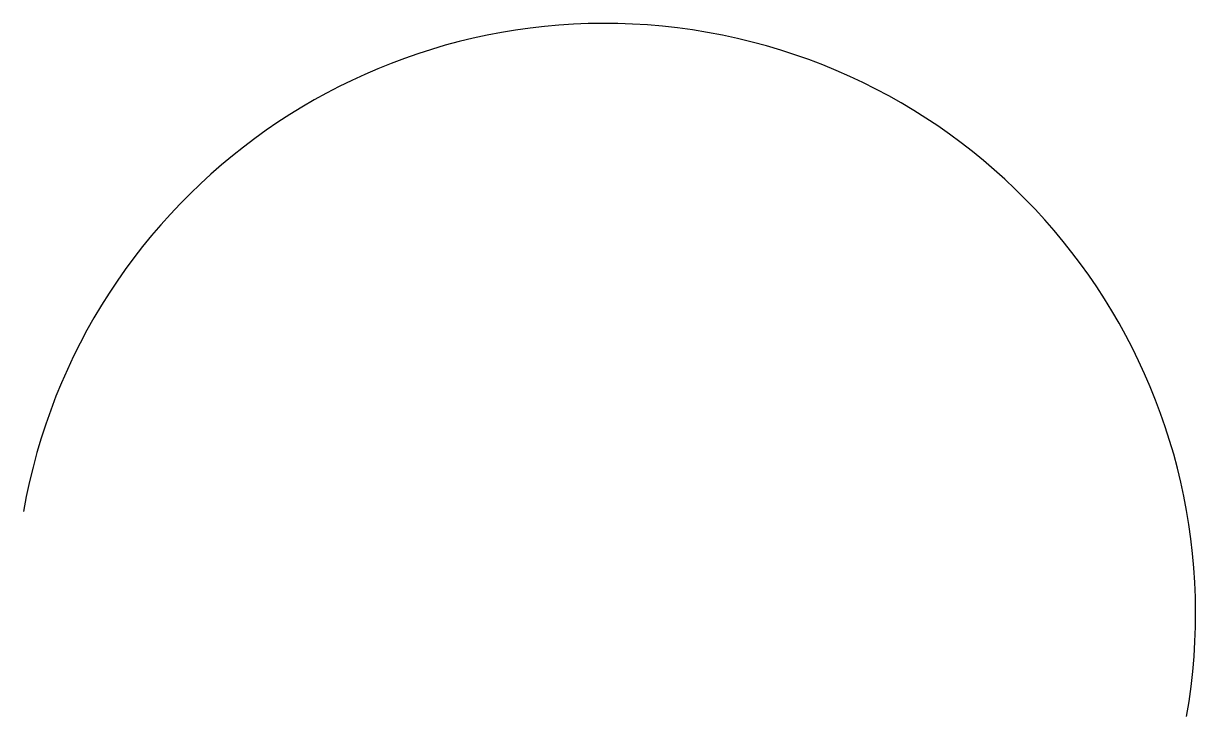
# Model space of a CAD drawing. Header units: metres. Extents: x -9.8 to 10, y -1.7 to 10.
import ezdxf

# ---------------------------------------------------------------- set-up
doc = ezdxf.new("R2010")
doc.units = ezdxf.units.M

msp = doc.modelspace()

# ---------------------------------------------------------------- linework, layer by layer
msp.add_arc((0, 0), 10, 350, 170)

doc.saveas('drawing.dxf')
